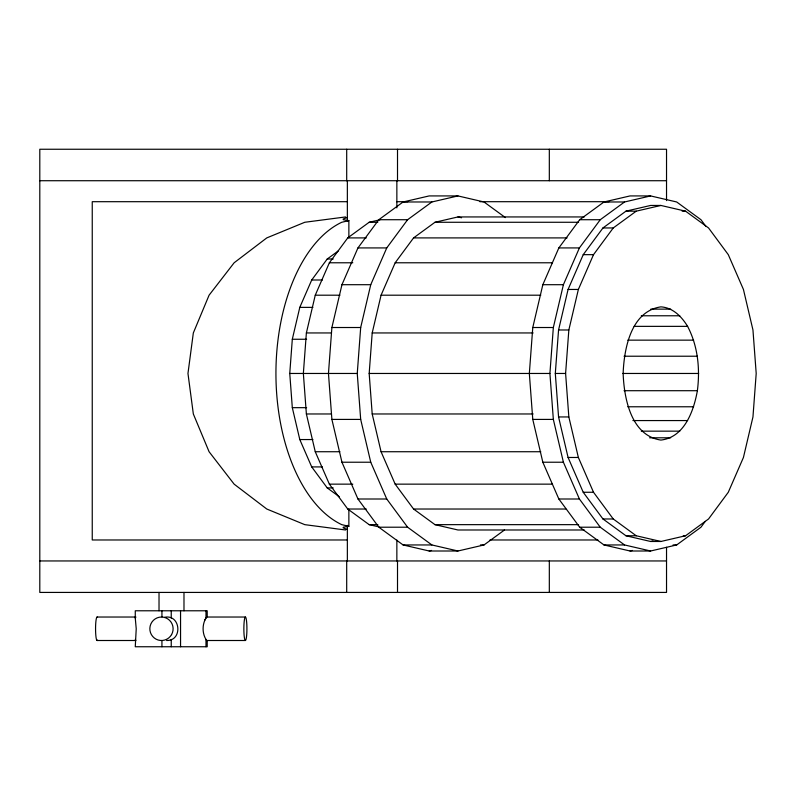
<?xml version="1.0" encoding="UTF-8"?>
<svg xmlns="http://www.w3.org/2000/svg" width="796" height="796" viewBox="0 0 796 796"><rect width="100%" height="100%" fill="white"/><g stroke="black" fill="none" stroke-linecap="round" stroke-linejoin="round"><path stroke-width="1.19" d="M339.285 496.724L327.236 487.918L311.714 466.914L299.793 439.551L292.311 407.671L289.754 373.463L292.311 339.255L299.793 307.375L311.714 280.003L327.236 259.008L338.28 250.939M380.04 219.746L369.155 222.273L347.743 237.904L329.365 262.78L315.256 295.197L306.38 332.947L303.356 373.463L306.38 413.97L315.256 451.73L329.365 484.147L347.743 509.022L369.155 524.654L378.836 526.902M505.39 217.587L484.018 201.975L457.959 195.925L429.163 195.925L403.094 201.975L378.806 219.716L357.951 247.924L341.952 284.699L331.892 327.514L328.459 373.463L331.892 419.412L341.952 462.227L357.951 499.002L378.806 527.211L403.094 544.952L429.163 551.001L457.959 551.001L484.018 544.952L504.425 530.046M457.959 551.001L431.89 544.952L407.602 527.211L386.747 499.002L370.747 462.227L360.688 419.412L357.255 373.463L360.688 327.514L370.747 284.699L386.747 247.924L407.602 219.716L431.89 201.975L457.959 195.925M584.234 529.987L457.959 529.987L434.974 524.654L413.562 509.022L395.174 484.147L381.065 451.73L372.2 413.97L369.175 373.463L372.2 332.947L381.065 295.197L395.174 262.78L413.562 237.904L434.974 222.273L457.959 216.94L584.234 216.94M706.002 226.522L700.968 219.716L676.68 201.975L650.611 195.925L630.044 195.925L603.985 201.975L579.697 219.716L558.842 247.924L542.832 284.699L532.773 327.514L529.34 373.463L532.773 419.412L542.832 462.227L558.842 499.002L579.697 527.211L603.985 544.952L630.044 551.001L650.611 551.001L676.68 544.952L700.968 527.211L705.276 521.37M650.611 551.001L624.552 544.952L600.264 527.211L579.408 499.002L563.399 462.227L553.339 419.412L549.917 373.463L553.339 327.514L563.399 284.699L579.408 247.924L600.264 219.716L624.552 201.975L650.611 195.925M555.31 373.463L558.563 329.982L568.075 289.455L583.229 254.66L602.96 227.954L625.945 211.169L650.611 205.448L660.899 205.448L685.565 211.169L708.549 227.954L728.29 254.66L743.434 289.455L752.956 329.982L756.2 373.463L752.956 416.945L743.434 457.471L728.29 492.266L708.549 518.972L685.565 535.758L660.899 541.479L650.611 541.479L625.945 535.758L602.96 518.972L583.229 492.266L568.075 457.471L558.563 416.945L555.31 373.463L565.598 373.463L568.841 416.945L578.364 457.471L593.508 492.266L613.248 518.972L636.233 535.758L660.899 541.479M565.598 373.463L568.841 329.982L578.364 289.455L593.508 254.66L613.248 227.954L636.233 211.169L660.899 205.448M697.376 390.707C700.191 368.896 697.913 346.031 687.595 326.36C681.684 316.629 672.918 307.594 660.899 306.858C631.039 311.246 624.104 348.509 623.129 373.463C624.104 398.408 631.039 435.681 660.899 440.069C684.461 437.372 693.774 410.895 697.376 390.707L624.034 390.707M205.985 610.781L205.985 618.114C202.134 624.243 202.134 633.288 205.985 639.417L206.592 640.501L245.397 640.501M207.209 640.641L207.209 646.75L135.27 646.75L136.225 628.76L135.27 618.114L135.887 617.029L97.092 617.029M204.552 620.462L206.592 617.029L245.397 617.029M164.583 617.298C180.642 613.885 183.08 640.949 166.583 640.501M347.444 217.437L343.086 219.079L343.404 219.766L348.867 220.611L348.867 237.666M348.867 220.611L341.733 222.273A156.523 88.804 -90 0 0 275.933 373.463A156.523 88.804 -90 0 0 341.733 524.644L348.867 526.315L348.867 509.261M429.163 551.001L431.531 550.444M650.611 541.479L652.959 540.942M630.044 551.001L632.412 550.444M345.583 216.94L304.788 222.273L266.779 237.904L234.133 262.78L209.079 295.197L193.329 332.947L187.965 373.463L193.329 413.97L209.079 451.73L234.133 484.147L266.779 509.022L304.788 524.654L345.583 529.987M348.867 526.315L343.404 527.161L343.086 527.838L347.444 529.489M39.8 180.722L666.531 180.722M346.957 201.696L92.246 201.696L92.246 539.977L347.026 539.977M396.657 201.696L407.831 201.696M479.898 201.696L609.119 201.696M403.094 201.975L431.89 201.975M603.985 201.975L624.552 201.975M625.945 211.169L636.233 211.169M682.132 211.169L685.565 211.169M378.806 219.716L407.602 219.716M579.697 219.716L600.264 219.716M369.155 222.273L377.801 222.273M434.974 222.273L578.592 222.273M602.96 227.954L613.248 227.954M347.743 237.904L366.26 237.904M413.562 237.904L567.08 237.904M357.951 247.924L386.747 247.924M558.842 247.924L579.408 247.924M583.229 254.66L593.508 254.66M327.236 259.008L333.196 259.008M329.365 262.78L352.807 262.78M395.174 262.78L552.414 262.78M311.714 280.003L322.44 280.003M341.952 284.699L370.747 284.699M542.832 284.699L563.399 284.699M568.075 289.455L578.364 289.455M315.256 295.197L339.932 295.197M381.065 295.197L540.783 295.197M299.793 307.375L312.918 307.375M650.82 309.127L670.67 309.127M641.297 315.773L679.774 315.773M634.133 326.36L687.595 326.36M331.892 327.514L360.688 327.514M532.773 327.514L553.339 327.514M558.563 329.982L568.841 329.982M306.38 332.947L331.066 332.947M372.2 332.947L533.151 332.947M292.311 339.255L306.619 339.255M627.765 340.151L693.605 340.151M624.034 356.22L697.376 356.22M289.754 373.463L357.255 373.463M369.175 373.463L549.917 373.463M622.86 373.463L698.669 373.463M627.765 406.776L693.605 406.776M292.311 407.671L306.619 407.671M306.38 413.97L331.066 413.97M372.2 413.97L533.151 413.97M558.563 416.945L568.841 416.945M331.892 419.412L360.688 419.412M532.773 419.412L553.339 419.412M632.89 420.567L687.595 420.567M641.297 431.153L679.774 431.153M649.586 437.8L670.67 437.8M299.793 439.551L312.918 439.551M315.256 451.73L339.932 451.73M381.065 451.73L540.783 451.73M568.075 457.471L578.364 457.471M341.952 462.227L370.747 462.227M542.832 462.227L563.399 462.227M311.714 466.914L322.44 466.914M329.365 484.147L352.807 484.147M395.174 484.147L552.414 484.147M327.236 487.918L333.196 487.918M583.229 492.266L593.508 492.266M357.951 499.002L386.747 499.002M558.842 499.002L579.408 499.002M347.743 509.022L366.26 509.022M413.562 509.022L565.847 509.022M602.96 518.972L613.248 518.972M369.155 524.654L377.801 524.654M434.974 524.654L578.592 524.654M378.806 527.211L407.602 527.211M579.697 527.211L600.264 527.211M625.945 535.758L636.233 535.758M683.276 535.758L685.565 535.758M489.938 539.977L597.945 539.977M403.094 544.952L431.89 544.952M480.426 544.952L484.018 544.952M603.985 544.952L624.552 544.952M673.048 544.952L676.68 544.952M39.8 560.951L666.531 560.951M97.092 640.501L135.887 640.501L135.27 639.417M457.959 216.94L461.58 217.776M666.531 200.602L666.531 149.25L39.8 149.25L39.8 592.423L666.531 592.423L666.531 547.29M549.32 149.25L549.32 180.722M549.32 560.951L549.32 592.423M397.512 149.25L397.512 180.722M397.512 560.951L397.512 592.423M396.856 180.722L396.856 207.885M396.856 540.086L396.856 560.951M347.355 180.722L347.355 221.467M347.355 525.35L347.355 560.951M346.698 149.25L346.698 180.722M346.698 560.951L346.698 592.423M207.209 616.89L207.209 610.781L135.27 610.781L135.27 618.114M205.985 639.417L205.985 646.75M183.985 592.423L183.985 610.781M180.553 610.781L180.553 646.75M171.239 610.781L171.239 618.114M171.239 639.417L171.239 646.75M161.936 610.781L161.936 616.89M161.936 640.641L161.936 646.75M159.021 592.423L159.021 610.781M97.49 640.103A11.741 1.532 -90 0 1 95.56 628.76A11.741 1.532 -90 0 1 97.49 617.427M171.558 634.631A11.741 11.632 -90 0 0 161.479 617.029A11.741 11.632 -90 0 0 151.399 634.631A11.741 11.632 -90 0 0 171.558 634.631M246.471 637.059A11.741 1.532 -90 0 0 245.785 617.427A11.741 1.532 -90 0 0 243.914 631.805A11.741 1.532 -90 0 0 246.471 637.059"/></g></svg>
